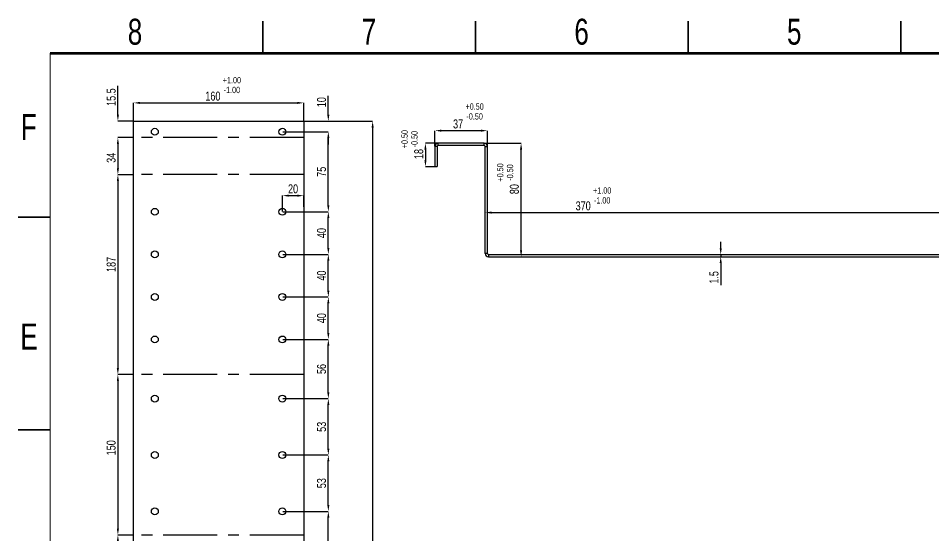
# Model space of a CAD drawing. Header units: millimetres. Extents: x 1147 to 1562, y 454 to 747.
# Drawn here: x 1146.9 to 1362.1, y 625.5 to 747.1 of the extents above; entities that cross this region are included whole.
import ezdxf

# ---------------------------------------------------------------- set-up
doc = ezdxf.new("R2010")
doc.units = ezdxf.units.MM
doc.linetypes.add('CENTERX2', pattern=[20.32, 12.7, -2.54, 2.54, -2.54])
doc.styles.add('SLDTEXTSTYLE0', font='TXT', dxfattribs={"width": 0.75})
doc.dimstyles.new('SLDDIMSTYLE29', dxfattribs={"dimtxt": 2.116667, "dimasz": 1.5, "dimexe": 0, "dimexo": 0.0625, "dimgap": 0.529167, "dimtad": 1, "dimdec": 0, "dimlfac": 3, "dimrnd": 1e-09, "dimzin": 12, "dimdsep": 46, "dimtxsty": 'SLDTEXTSTYLE0', "dimsah": 1, "dimcen": 0.09, "dimadec": 0, "dimazin": 3, "dimtfac": 1, "dimtdec": 0, "dimtmove": 0, "dimatfit": 0, "dimfxl": 1, "dimfrac": 2, "dimtolj": 1, "dimtzin": 12, "dimarcsym": 0})
doc.dimstyles.new('SLDDIMSTYLE30', dxfattribs={"dimtxt": 2.116667, "dimasz": 1.5, "dimexe": 0, "dimexo": 0.0625, "dimgap": 0.529167, "dimtad": 1, "dimdec": 0, "dimlfac": 3, "dimrnd": 1e-09, "dimzin": 12, "dimdsep": 46, "dimtxsty": 'SLDTEXTSTYLE0', "dimsah": 1, "dimcen": 0.09, "dimadec": 0, "dimazin": 3, "dimtfac": 1, "dimtdec": 0, "dimtofl": 0, "dimtmove": 0, "dimatfit": 3, "dimfxl": 1, "dimfrac": 2, "dimtolj": 1, "dimtzin": 12, "dimarcsym": 0})
doc.dimstyles.new('SLDDIMSTYLE31', dxfattribs={"dimtxt": 2.116667, "dimasz": 1.5, "dimexe": 0, "dimexo": 0.0625, "dimgap": 0.529167, "dimtad": 1, "dimdec": 6, "dimlfac": 3, "dimrnd": 1e-09, "dimzin": 12, "dimdsep": 46, "dimtxsty": 'SLDTEXTSTYLE0', "dimsah": 1, "dimcen": 0.09, "dimadec": 0, "dimazin": 3, "dimtfac": 1, "dimtdec": 1, "dimtmove": 0, "dimatfit": 0, "dimfxl": 1, "dimfrac": 2, "dimtolj": 1, "dimtzin": 12, "dimarcsym": 0})
doc.dimstyles.new('SLDDIMSTYLE32', dxfattribs={"dimtxt": 2.116667, "dimasz": 1.5, "dimexe": 0, "dimexo": 0.0625, "dimgap": 0.529167, "dimtad": 1, "dimdec": 0, "dimlfac": 4, "dimrnd": 1e-09, "dimzin": 12, "dimdsep": 46, "dimtxsty": 'SLDTEXTSTYLE0', "dimsah": 1, "dimcen": 0.09, "dimadec": 0, "dimazin": 3, "dimtfac": 1, "dimtdec": 0, "dimtofl": 0, "dimtmove": 0, "dimatfit": 3, "dimfxl": 1, "dimfrac": 2, "dimtolj": 1, "dimtzin": 12, "dimarcsym": 0})
doc.dimstyles.new('SLDDIMSTYLE33', dxfattribs={"dimtxt": 2.116667, "dimasz": 1.5, "dimexe": 0, "dimexo": 0.0625, "dimgap": 0.529167, "dimtad": 1, "dimdec": 0, "dimlfac": 4, "dimrnd": 1e-09, "dimzin": 12, "dimdsep": 46, "dimtxsty": 'SLDTEXTSTYLE0', "dimsah": 1, "dimcen": 0.09, "dimadec": 0, "dimazin": 3, "dimtfac": 1, "dimtdec": 0, "dimtmove": 0, "dimatfit": 0, "dimfxl": 1, "dimfrac": 2, "dimtolj": 1, "dimtzin": 12, "dimarcsym": 0})

# ---------------------------------------------------------------- blocks, each defined once
blk = doc.blocks.new('*D30')
at = {"color": 0, "linetype": 'Continuous', "lineweight": -2, "transparency": 16777216}
for p, q in [((1256.71, 691.85), (1256.71, 701.42)), ((1258.21, 701.42), (1378.54, 701.42)), ((1380.04, 690.86), (1380.04, 701.42))]:
    blk.add_line(p, q, dxfattribs=at)
at = {"color": 0, "linetype": 'Continuous', "transparency": 16777216}
for points in [[(1258.21, 701.67), (1258.21, 701.17), (1256.71, 701.42)], [(1378.54, 701.67), (1378.54, 701.17), (1380.04, 701.42)]]:
    blk.add_solid(points, dxfattribs=at)
at = {"layer": 'Defpoints', "color": 0, "linetype": 'Continuous', "transparency": 16777216}
for p in [(1380.04, 701.42), (1256.71, 691.79), (1380.04, 690.8)]:
    blk.add_point(p, dxfattribs=at)
at = {"color": 0, "linetype": 'Continuous', "lineweight": 18, "transparency": 16777216, "insert": (1279.73, 704.06), "char_height": 2.117, "attachment_point": 2, "style": 'SLDTEXTSTYLE0'}
blk.add_mtext('\\A1;370', dxfattribs=at)
blk = doc.blocks.new('*D31')
at = {"color": 0, "linetype": 'Continuous', "lineweight": -2, "transparency": 16777216}
for p, q in [((1256.53, 717.71), (1265.13, 717.71)), ((1265.13, 692.55), (1265.13, 716.21)), ((1257.52, 691.05), (1265.13, 691.05))]:
    blk.add_line(p, q, dxfattribs=at)
at = {"color": 0, "linetype": 'Continuous', "transparency": 16777216}
for points in [[(1264.88, 716.21), (1265.38, 716.21), (1265.13, 717.71)], [(1264.88, 692.55), (1265.38, 692.55), (1265.13, 691.05)]]:
    blk.add_solid(points, dxfattribs=at)
at = {"layer": 'Defpoints', "color": 0, "linetype": 'Continuous', "transparency": 16777216}
for p in [(1256.47, 717.71), (1265.13, 717.71), (1257.46, 691.05)]:
    blk.add_point(p, dxfattribs=at)
at = {"color": 0, "linetype": 'Continuous', "lineweight": 18, "transparency": 16777216, "insert": (1262.48, 706.93), "char_height": 2.117, "attachment_point": 2, "rotation": 90, "style": 'SLDTEXTSTYLE0'}
blk.add_mtext('\\A1;80', dxfattribs=at)
blk = doc.blocks.new('*D32')
at = {"color": 0, "linetype": 'Continuous', "lineweight": -2, "transparency": 16777216}
for p, q in [((1244.88, 717.03), (1244.88, 720.67)), ((1255.71, 720.67), (1246.38, 720.67)), ((1257.21, 717.03), (1257.21, 720.67))]:
    blk.add_line(p, q, dxfattribs=at)
at = {"color": 0, "linetype": 'Continuous', "transparency": 16777216}
for points in [[(1246.38, 720.92), (1246.38, 720.42), (1244.88, 720.67)], [(1255.71, 720.92), (1255.71, 720.42), (1257.21, 720.67)]]:
    blk.add_solid(points, dxfattribs=at)
at = {"layer": 'Defpoints', "color": 0, "linetype": 'Continuous', "transparency": 16777216}
for p in [(1244.88, 720.67), (1244.88, 716.97), (1257.21, 716.97)]:
    blk.add_point(p, dxfattribs=at)
at = {"color": 0, "linetype": 'Continuous', "lineweight": 18, "transparency": 16777216, "insert": (1250.32, 723.31), "char_height": 2.117, "attachment_point": 2, "style": 'SLDTEXTSTYLE0'}
blk.add_mtext('\\A1;37', dxfattribs=at)
blk = doc.blocks.new('*D33')
at = {"color": 0, "linetype": 'Continuous', "lineweight": -2, "transparency": 16777216}
for p, q in [((1245.56, 717.71), (1242.64, 717.71)), ((1242.64, 716.21), (1242.64, 713.71)), ((1244.82, 712.21), (1242.64, 712.21))]:
    blk.add_line(p, q, dxfattribs=at)
at = {"color": 0, "linetype": 'Continuous', "transparency": 16777216}
for points in [[(1242.39, 716.21), (1242.89, 716.21), (1242.64, 717.71)], [(1242.39, 713.71), (1242.89, 713.71), (1242.64, 712.21)]]:
    blk.add_solid(points, dxfattribs=at)
at = {"layer": 'Defpoints', "color": 0, "linetype": 'Continuous', "transparency": 16777216}
for p in [(1245.62, 717.71), (1242.64, 712.21), (1244.88, 712.21)]:
    blk.add_point(p, dxfattribs=at)
at = {"color": 0, "linetype": 'Continuous', "lineweight": 18, "transparency": 16777216, "insert": (1240, 715.18), "char_height": 2.117, "attachment_point": 2, "rotation": 90, "style": 'SLDTEXTSTYLE0'}
blk.add_mtext('\\A1;18', dxfattribs=at)
blk = doc.blocks.new('*D34')
at = {"color": 0, "linetype": 'Continuous', "lineweight": -2, "transparency": 16777216}
for p, q in [((1312.07, 693.05), (1312.07, 694.55)), ((1257.52, 691.55), (1312.07, 691.55)), ((1257.52, 691.05), (1312.07, 691.05)), ((1312.07, 691.55), (1312.07, 691.05)), ((1312.07, 689.55), (1312.07, 684.34))]:
    blk.add_line(p, q, dxfattribs=at)
at = {"color": 0, "linetype": 'Continuous', "transparency": 16777216}
for points in [[(1311.82, 693.05), (1312.32, 693.05), (1312.07, 691.55)], [(1311.82, 689.55), (1312.32, 689.55), (1312.07, 691.05)]]:
    blk.add_solid(points, dxfattribs=at)
at = {"layer": 'Defpoints', "color": 0, "linetype": 'Continuous', "transparency": 16777216}
for p in [(1257.46, 691.55), (1257.46, 691.05), (1312.07, 691.55)]:
    blk.add_point(p, dxfattribs=at)
at = {"color": 0, "linetype": 'Continuous', "lineweight": 18, "transparency": 16777216, "insert": (1309.43, 686.19), "char_height": 2.117, "attachment_point": 2, "rotation": 90, "style": 'SLDTEXTSTYLE0'}
blk.add_mtext('\\A1;1.5', dxfattribs=at)
blk = doc.blocks.new('*D36')
at = {"color": 0, "linetype": 'Continuous', "lineweight": -2, "transparency": 16777216}
for p, q in [((1174.02, 722.97), (1174.02, 727.2)), ((1175.52, 727.2), (1212.52, 727.2)), ((1214.02, 722.97), (1214.02, 727.2))]:
    blk.add_line(p, q, dxfattribs=at)
at = {"color": 0, "linetype": 'Continuous', "transparency": 16777216}
for points in [[(1175.52, 727.45), (1175.52, 726.95), (1174.02, 727.2)], [(1212.52, 727.45), (1212.52, 726.95), (1214.02, 727.2)]]:
    blk.add_solid(points, dxfattribs=at)
at = {"layer": 'Defpoints', "color": 0, "linetype": 'Continuous', "transparency": 16777216}
for p in [(1214.02, 727.2), (1174.02, 722.91), (1214.02, 722.91)]:
    blk.add_point(p, dxfattribs=at)
at = {"color": 0, "linetype": 'Continuous', "lineweight": 18, "transparency": 16777216, "insert": (1192.67, 729.85), "char_height": 2.117, "attachment_point": 2, "style": 'SLDTEXTSTYLE0'}
blk.add_mtext('\\A1;160', dxfattribs=at)
blk = doc.blocks.new('*D37')
at = {"color": 0, "linetype": 'Continuous', "lineweight": -2, "transparency": 16777216}
for p, q in [((1170.33, 724.41), (1170.33, 731.2)), ((1173.96, 722.91), (1170.33, 722.91)), ((1173.96, 719.05), (1170.33, 719.05)), ((1170.33, 717.55), (1170.33, 716.05))]:
    blk.add_line(p, q, dxfattribs=at)
at = {"color": 0, "linetype": 'Continuous', "transparency": 16777216}
for points in [[(1170.08, 724.41), (1170.58, 724.41), (1170.33, 722.91)], [(1170.08, 717.55), (1170.58, 717.55), (1170.33, 719.05)]]:
    blk.add_solid(points, dxfattribs=at)
at = {"layer": 'Defpoints', "color": 0, "linetype": 'Continuous', "transparency": 16777216}
for p in [(1174.02, 722.91), (1170.33, 719.05), (1174.02, 719.05)]:
    blk.add_point(p, dxfattribs=at)
at = {"color": 0, "linetype": 'Continuous', "lineweight": 18, "transparency": 16777216, "insert": (1167.68, 728.55), "char_height": 2.117, "attachment_point": 2, "rotation": 90, "style": 'SLDTEXTSTYLE0'}
blk.add_mtext('\\A1;15.5', dxfattribs=at)
blk = doc.blocks.new('*D38')
at = {"color": 0, "linetype": 'Continuous', "lineweight": -2, "transparency": 16777216}
for p, q in [((1173.96, 719.05), (1170.33, 719.05)), ((1170.33, 717.55), (1170.33, 711.83)), ((1173.96, 710.33), (1170.33, 710.33))]:
    blk.add_line(p, q, dxfattribs=at)
at = {"color": 0, "linetype": 'Continuous', "transparency": 16777216}
for points in [[(1170.08, 717.55), (1170.58, 717.55), (1170.33, 719.05)], [(1170.08, 711.83), (1170.58, 711.83), (1170.33, 710.33)]]:
    blk.add_solid(points, dxfattribs=at)
at = {"layer": 'Defpoints', "color": 0, "linetype": 'Continuous', "transparency": 16777216}
for p in [(1174.02, 719.05), (1170.33, 710.33), (1174.02, 710.33)]:
    blk.add_point(p, dxfattribs=at)
at = {"color": 0, "linetype": 'Continuous', "lineweight": 18, "transparency": 16777216, "insert": (1167.68, 714.3), "char_height": 2.117, "attachment_point": 2, "rotation": 90, "style": 'SLDTEXTSTYLE0'}
blk.add_mtext('\\A1;34', dxfattribs=at)
blk = doc.blocks.new('*D39')
at = {"color": 0, "linetype": 'Continuous', "lineweight": -2, "transparency": 16777216}
for p, q in [((1173.96, 710.33), (1170.33, 710.33)), ((1170.33, 708.83), (1170.33, 664.87)), ((1173.96, 663.37), (1170.33, 663.37))]:
    blk.add_line(p, q, dxfattribs=at)
at = {"color": 0, "linetype": 'Continuous', "transparency": 16777216}
for points in [[(1170.08, 708.83), (1170.58, 708.83), (1170.33, 710.33)], [(1170.08, 664.87), (1170.58, 664.87), (1170.33, 663.37)]]:
    blk.add_solid(points, dxfattribs=at)
at = {"layer": 'Defpoints', "color": 0, "linetype": 'Continuous', "transparency": 16777216}
for p in [(1174.02, 710.33), (1170.33, 663.37), (1174.02, 663.37)]:
    blk.add_point(p, dxfattribs=at)
at = {"color": 0, "linetype": 'Continuous', "lineweight": 18, "transparency": 16777216, "insert": (1167.68, 689.24), "char_height": 2.117, "attachment_point": 2, "rotation": 90, "style": 'SLDTEXTSTYLE0'}
blk.add_mtext('\\A1;187', dxfattribs=at)
blk = doc.blocks.new('*D40')
at = {"color": 0, "linetype": 'Continuous', "lineweight": -2, "transparency": 16777216}
for p, q in [((1173.96, 663.37), (1170.33, 663.37)), ((1170.33, 661.87), (1170.33, 627.15)), ((1173.96, 625.65), (1170.33, 625.65))]:
    blk.add_line(p, q, dxfattribs=at)
at = {"color": 0, "linetype": 'Continuous', "transparency": 16777216}
for points in [[(1170.08, 661.87), (1170.58, 661.87), (1170.33, 663.37)], [(1170.08, 627.15), (1170.58, 627.15), (1170.33, 625.65)]]:
    blk.add_solid(points, dxfattribs=at)
at = {"layer": 'Defpoints', "color": 0, "linetype": 'Continuous', "transparency": 16777216}
for p in [(1174.02, 663.37), (1170.33, 625.65), (1174.02, 625.65)]:
    blk.add_point(p, dxfattribs=at)
at = {"color": 0, "linetype": 'Continuous', "lineweight": 18, "transparency": 16777216, "insert": (1167.68, 646.15), "char_height": 2.117, "attachment_point": 2, "rotation": 90, "style": 'SLDTEXTSTYLE0'}
blk.add_mtext('\\A1;150', dxfattribs=at)
blk = doc.blocks.new('*D41')
at = {"color": 0, "linetype": 'Continuous', "lineweight": -2, "transparency": 16777216}
for p, q in [((1173.96, 625.65), (1170.33, 625.65)), ((1170.33, 624.15), (1170.33, 599.69)), ((1173.96, 598.19), (1170.33, 598.19))]:
    blk.add_line(p, q, dxfattribs=at)
at = {"color": 0, "linetype": 'Continuous', "transparency": 16777216}
for points in [[(1170.08, 624.15), (1170.58, 624.15), (1170.33, 625.65)], [(1170.08, 599.69), (1170.58, 599.69), (1170.33, 598.19)]]:
    blk.add_solid(points, dxfattribs=at)
at = {"layer": 'Defpoints', "color": 0, "linetype": 'Continuous', "transparency": 16777216}
for p in [(1174.02, 625.65), (1170.33, 598.19), (1174.02, 598.19)]:
    blk.add_point(p, dxfattribs=at)
at = {"color": 0, "linetype": 'Continuous', "lineweight": 18, "transparency": 16777216, "insert": (1167.68, 608.97), "char_height": 2.117, "attachment_point": 2, "rotation": 90, "style": 'SLDTEXTSTYLE0'}
blk.add_mtext('\\A1;109', dxfattribs=at)
blk = doc.blocks.new('*D46')
at = {"color": 0, "linetype": 'Continuous', "lineweight": -2, "transparency": 16777216}
for p, q in [((1214.08, 722.91), (1230.23, 722.91)), ((1230.23, 721.41), (1230.23, 475.68)), ((1214.08, 474.18), (1230.23, 474.18))]:
    blk.add_line(p, q, dxfattribs=at)
at = {"color": 0, "linetype": 'Continuous', "transparency": 16777216}
for points in [[(1229.98, 721.41), (1230.48, 721.41), (1230.23, 722.91)], [(1229.98, 475.68), (1230.48, 475.68), (1230.23, 474.18)]]:
    blk.add_solid(points, dxfattribs=at)
at = {"layer": 'Defpoints', "color": 0, "linetype": 'Continuous', "transparency": 16777216}
for p in [(1214.02, 722.91), (1214.02, 474.18), (1230.23, 474.18)]:
    blk.add_point(p, dxfattribs=at)
at = {"color": 0, "linetype": 'Continuous', "lineweight": 18, "transparency": 16777216, "insert": (1227.58, 601.04), "char_height": 2.117, "attachment_point": 2, "rotation": 90, "style": 'SLDTEXTSTYLE0'}
blk.add_mtext('\\A1;988', dxfattribs=at)
blk = doc.blocks.new('*D58')
at = {"color": 0, "linetype": 'Continuous', "lineweight": -2, "transparency": 16777216}
for p, q in [((1209.08, 631.21), (1219.81, 631.21)), ((1219.81, 591.03), (1219.81, 629.71)), ((1209.08, 589.53), (1219.81, 589.53))]:
    blk.add_line(p, q, dxfattribs=at)
at = {"color": 0, "linetype": 'Continuous', "transparency": 16777216}
for points in [[(1219.56, 629.71), (1220.06, 629.71), (1219.81, 631.21)], [(1219.56, 591.03), (1220.06, 591.03), (1219.81, 589.53)]]:
    blk.add_solid(points, dxfattribs=at)
at = {"layer": 'Defpoints', "color": 0, "linetype": 'Continuous', "transparency": 16777216}
for p in [(1209.02, 631.21), (1219.81, 631.21), (1209.02, 589.53)]:
    blk.add_point(p, dxfattribs=at)
at = {"color": 0, "linetype": 'Continuous', "lineweight": 18, "transparency": 16777216, "insert": (1218.22, 610.37), "char_height": 2.117, "attachment_point": 5, "rotation": 90, "style": 'SLDTEXTSTYLE0'}
blk.add_mtext('\\A1;167', dxfattribs=at)
blk = doc.blocks.new('*D59')
at = {"color": 0, "linetype": 'Continuous', "lineweight": -2, "transparency": 16777216}
for p, q in [((1209.08, 644.46), (1219.81, 644.46)), ((1219.81, 632.71), (1219.81, 642.96)), ((1209.08, 631.21), (1219.81, 631.21))]:
    blk.add_line(p, q, dxfattribs=at)
at = {"color": 0, "linetype": 'Continuous', "transparency": 16777216}
for points in [[(1219.56, 642.96), (1220.06, 642.96), (1219.81, 644.46)], [(1219.56, 632.71), (1220.06, 632.71), (1219.81, 631.21)]]:
    blk.add_solid(points, dxfattribs=at)
at = {"layer": 'Defpoints', "color": 0, "linetype": 'Continuous', "transparency": 16777216}
for p in [(1209.02, 644.46), (1219.81, 644.46), (1209.02, 631.21)]:
    blk.add_point(p, dxfattribs=at)
at = {"color": 0, "linetype": 'Continuous', "lineweight": 18, "transparency": 16777216, "insert": (1218.22, 637.83), "char_height": 2.117, "attachment_point": 5, "rotation": 90, "style": 'SLDTEXTSTYLE0'}
blk.add_mtext('\\A1;53', dxfattribs=at)
blk = doc.blocks.new('*D60')
at = {"color": 0, "linetype": 'Continuous', "lineweight": -2, "transparency": 16777216}
for p, q in [((1209.08, 657.71), (1219.81, 657.71)), ((1219.81, 645.96), (1219.81, 656.21)), ((1209.08, 644.46), (1219.81, 644.46))]:
    blk.add_line(p, q, dxfattribs=at)
at = {"color": 0, "linetype": 'Continuous', "transparency": 16777216}
for points in [[(1219.56, 656.21), (1220.06, 656.21), (1219.81, 657.71)], [(1219.56, 645.96), (1220.06, 645.96), (1219.81, 644.46)]]:
    blk.add_solid(points, dxfattribs=at)
at = {"layer": 'Defpoints', "color": 0, "linetype": 'Continuous', "transparency": 16777216}
for p in [(1209.02, 657.71), (1219.81, 657.71), (1209.02, 644.46)]:
    blk.add_point(p, dxfattribs=at)
at = {"color": 0, "linetype": 'Continuous', "lineweight": 18, "transparency": 16777216, "insert": (1218.22, 651.08), "char_height": 2.117, "attachment_point": 5, "rotation": 90, "style": 'SLDTEXTSTYLE0'}
blk.add_mtext('\\A1;53', dxfattribs=at)
blk = doc.blocks.new('*D61')
at = {"color": 0, "linetype": 'Continuous', "lineweight": -2, "transparency": 16777216}
for p, q in [((1209.08, 671.61), (1219.81, 671.61)), ((1219.81, 659.21), (1219.81, 670.11)), ((1209.08, 657.71), (1219.81, 657.71))]:
    blk.add_line(p, q, dxfattribs=at)
at = {"color": 0, "linetype": 'Continuous', "transparency": 16777216}
for points in [[(1219.56, 670.11), (1220.06, 670.11), (1219.81, 671.61)], [(1219.56, 659.21), (1220.06, 659.21), (1219.81, 657.71)]]:
    blk.add_solid(points, dxfattribs=at)
at = {"layer": 'Defpoints', "color": 0, "linetype": 'Continuous', "transparency": 16777216}
for p in [(1209.02, 671.61), (1219.81, 671.61), (1209.02, 657.71)]:
    blk.add_point(p, dxfattribs=at)
at = {"color": 0, "linetype": 'Continuous', "lineweight": 18, "transparency": 16777216, "insert": (1218.22, 664.66), "char_height": 2.117, "attachment_point": 5, "rotation": 90, "style": 'SLDTEXTSTYLE0'}
blk.add_mtext('\\A1;56', dxfattribs=at)
blk = doc.blocks.new('*D62')
at = {"color": 0, "linetype": 'Continuous', "lineweight": -2, "transparency": 16777216}
for p, q in [((1209.08, 681.61), (1219.81, 681.61)), ((1219.81, 673.11), (1219.81, 680.11)), ((1209.08, 671.61), (1219.81, 671.61))]:
    blk.add_line(p, q, dxfattribs=at)
at = {"color": 0, "linetype": 'Continuous', "transparency": 16777216}
for points in [[(1219.56, 680.11), (1220.06, 680.11), (1219.81, 681.61)], [(1219.56, 673.11), (1220.06, 673.11), (1219.81, 671.61)]]:
    blk.add_solid(points, dxfattribs=at)
at = {"layer": 'Defpoints', "color": 0, "linetype": 'Continuous', "transparency": 16777216}
for p in [(1209.02, 681.61), (1219.81, 681.61), (1209.02, 671.61)]:
    blk.add_point(p, dxfattribs=at)
at = {"color": 0, "linetype": 'Continuous', "lineweight": 18, "transparency": 16777216, "insert": (1218.22, 676.61), "char_height": 2.117, "attachment_point": 5, "rotation": 90, "style": 'SLDTEXTSTYLE0'}
blk.add_mtext('\\A1;40', dxfattribs=at)
blk = doc.blocks.new('*D63')
at = {"color": 0, "linetype": 'Continuous', "lineweight": -2, "transparency": 16777216}
for p, q in [((1209.08, 691.61), (1219.81, 691.61)), ((1219.81, 683.11), (1219.81, 690.11)), ((1209.08, 681.61), (1219.81, 681.61))]:
    blk.add_line(p, q, dxfattribs=at)
at = {"color": 0, "linetype": 'Continuous', "transparency": 16777216}
for points in [[(1219.56, 690.11), (1220.06, 690.11), (1219.81, 691.61)], [(1219.56, 683.11), (1220.06, 683.11), (1219.81, 681.61)]]:
    blk.add_solid(points, dxfattribs=at)
at = {"layer": 'Defpoints', "color": 0, "linetype": 'Continuous', "transparency": 16777216}
for p in [(1209.02, 691.61), (1219.81, 691.61), (1209.02, 681.61)]:
    blk.add_point(p, dxfattribs=at)
at = {"color": 0, "linetype": 'Continuous', "lineweight": 18, "transparency": 16777216, "insert": (1218.22, 686.61), "char_height": 2.117, "attachment_point": 5, "rotation": 90, "style": 'SLDTEXTSTYLE0'}
blk.add_mtext('\\A1;40', dxfattribs=at)
blk = doc.blocks.new('*D64')
at = {"color": 0, "linetype": 'Continuous', "lineweight": -2, "transparency": 16777216}
for p, q in [((1209.08, 701.61), (1219.81, 701.61)), ((1219.81, 693.11), (1219.81, 700.11)), ((1209.08, 691.61), (1219.81, 691.61))]:
    blk.add_line(p, q, dxfattribs=at)
at = {"color": 0, "linetype": 'Continuous', "transparency": 16777216}
for points in [[(1219.56, 700.11), (1220.06, 700.11), (1219.81, 701.61)], [(1219.56, 693.11), (1220.06, 693.11), (1219.81, 691.61)]]:
    blk.add_solid(points, dxfattribs=at)
at = {"layer": 'Defpoints', "color": 0, "linetype": 'Continuous', "transparency": 16777216}
for p in [(1209.02, 701.61), (1219.81, 701.61), (1209.02, 691.61)]:
    blk.add_point(p, dxfattribs=at)
at = {"color": 0, "linetype": 'Continuous', "lineweight": 18, "transparency": 16777216, "insert": (1218.22, 696.61), "char_height": 2.117, "attachment_point": 5, "rotation": 90, "style": 'SLDTEXTSTYLE0'}
blk.add_mtext('\\A1;40', dxfattribs=at)
blk = doc.blocks.new('*D65')
at = {"color": 0, "linetype": 'Continuous', "lineweight": -2, "transparency": 16777216}
for p, q in [((1209.08, 720.41), (1219.81, 720.41)), ((1219.81, 703.11), (1219.81, 718.91)), ((1209.08, 701.61), (1219.81, 701.61))]:
    blk.add_line(p, q, dxfattribs=at)
at = {"color": 0, "linetype": 'Continuous', "transparency": 16777216}
for points in [[(1219.56, 718.91), (1220.06, 718.91), (1219.81, 720.41)], [(1219.56, 703.11), (1220.06, 703.11), (1219.81, 701.61)]]:
    blk.add_solid(points, dxfattribs=at)
at = {"layer": 'Defpoints', "color": 0, "linetype": 'Continuous', "transparency": 16777216}
for p in [(1209.02, 720.41), (1219.81, 720.41), (1209.02, 701.61)]:
    blk.add_point(p, dxfattribs=at)
at = {"color": 0, "linetype": 'Continuous', "lineweight": 18, "transparency": 16777216, "insert": (1218.22, 711.01), "char_height": 2.117, "attachment_point": 5, "rotation": 90, "style": 'SLDTEXTSTYLE0'}
blk.add_mtext('\\A1;75', dxfattribs=at)
blk = doc.blocks.new('*D66')
at = {"color": 0, "linetype": 'Continuous', "lineweight": -2, "transparency": 16777216}
for p, q in [((1219.81, 724.41), (1219.81, 728.82)), ((1214.08, 722.91), (1219.81, 722.91)), ((1209.08, 720.41), (1219.81, 720.41)), ((1219.81, 718.91), (1219.81, 717.41))]:
    blk.add_line(p, q, dxfattribs=at)
at = {"color": 0, "linetype": 'Continuous', "transparency": 16777216}
for points in [[(1219.56, 724.41), (1220.06, 724.41), (1219.81, 722.91)], [(1219.56, 718.91), (1220.06, 718.91), (1219.81, 720.41)]]:
    blk.add_solid(points, dxfattribs=at)
at = {"layer": 'Defpoints', "color": 0, "linetype": 'Continuous', "transparency": 16777216}
for p in [(1214.02, 722.91), (1219.81, 722.91), (1209.02, 720.41)]:
    blk.add_point(p, dxfattribs=at)
at = {"color": 0, "linetype": 'Continuous', "lineweight": 18, "transparency": 16777216, "insert": (1218.22, 727.36), "char_height": 2.117, "attachment_point": 5, "rotation": 90, "style": 'SLDTEXTSTYLE0'}
blk.add_mtext('\\A1;10', dxfattribs=at)
blk = doc.blocks.new('*D67')
at = {"color": 0, "linetype": 'Continuous', "lineweight": -2, "transparency": 16777216}
for p, q in [((1209.02, 701.67), (1209.02, 705.4)), ((1210.52, 705.4), (1212.52, 705.4)), ((1214.02, 702.75), (1214.02, 705.4))]:
    blk.add_line(p, q, dxfattribs=at)
at = {"color": 0, "linetype": 'Continuous', "transparency": 16777216}
for points in [[(1210.52, 705.65), (1210.52, 705.15), (1209.02, 705.4)], [(1212.52, 705.65), (1212.52, 705.15), (1214.02, 705.4)]]:
    blk.add_solid(points, dxfattribs=at)
at = {"layer": 'Defpoints', "color": 0, "linetype": 'Continuous', "transparency": 16777216}
for p in [(1214.02, 705.4), (1214.02, 702.68), (1209.02, 701.61)]:
    blk.add_point(p, dxfattribs=at)
at = {"color": 0, "linetype": 'Continuous', "lineweight": 18, "transparency": 16777216, "insert": (1211.52, 706.99), "char_height": 2.117, "attachment_point": 5, "style": 'SLDTEXTSTYLE0'}
blk.add_mtext('\\A1;20', dxfattribs=at)

msp = doc.modelspace()

# ---------------------------------------------------------------- linework, layer by layer
at = {"color": 7, "linetype": 'Continuous', "lineweight": 35}
for p, q in [((1204.41650113, 738.86585581), (1204.41650113, 746.36585581)), ((1254.41650113, 738.86585581), (1254.41650113, 746.36585581)), ((1304.41650113, 738.86585581), (1304.41650113, 746.36585581)), ((1354.41650113, 746.36585581), (1354.41650113, 738.86585581)), ((1354.41650113, 738.86585581), (1354.41650113, 746.36585581)), ((1154.41650113, 700.36585581), (1146.91650113, 700.36585581)), ((1154.41650113, 650.36585581), (1146.91650113, 650.36585581))]:
    msp.add_line(p, q, dxfattribs=at)
at = {"color": 7, "linetype": 'Continuous', "lineweight": 18}
msp.add_line((1154.41650113, 461.86585581), (1154.41650113, 738.86585581), dxfattribs=at)
at = {"color": 7, "linetype": 'Continuous', "lineweight": 70}
msp.add_line((1154.41650113, 738.86585581), (1554.41650113, 738.86585581), dxfattribs=at)
at = {"color": 7, "linetype": 'Continuous', "lineweight": 25}
for p, q in [((1174.02050025, 722.90689207), (1214.02049936, 722.90689207)), ((1174.02050025, 474.18300516), (1174.02050025, 722.90689207)), ((1214.02049936, 722.90689207), (1214.02049936, 474.18300516)), ((1245.37795731, 716.96620526), (1244.87795381, 716.96620526)), ((1244.87795381, 716.96620526), (1244.87795381, 712.21173894)), ((1245.37795731, 716.96620526), (1245.37795731, 712.21173894)), ((1245.62348871, 717.21173914), (1245.62348871, 717.71174015)), ((1256.46575737, 717.71174015), (1245.62348871, 717.71174015)), ((1256.46575737, 717.21173914), (1245.62348871, 717.21173914)), ((1256.46575737, 717.21173914), (1256.46575737, 717.71174015)), ((1256.71128877, 691.79060595), (1256.71128877, 716.96620526)), ((1256.71128877, 716.96620526), (1257.2112873, 716.96620526)), ((1257.2112873, 691.79060595), (1257.2112873, 716.96620526)), ((1244.87795381, 712.21173894), (1245.37795731, 712.21173894)), ((1257.2112873, 691.79060595), (1256.71128877, 691.79060595)), ((1257.45682367, 691.54507261), (1257.45682367, 691.04507261)), ((1257.45682367, 691.54507261), (1379.2990888, 691.54507261)), ((1257.45682367, 691.04507261), (1379.2990888, 691.04507261))]:
    msp.add_line(p, q, dxfattribs=at)
at = {"color": 7, "linetype": 'CENTERX2'}
for p, q in [((1214.02049981, 719.04915349), (1174.02049981, 719.04915349)), ((1214.02049981, 710.33366703), (1174.02049981, 710.33366703)), ((1214.02049981, 663.36818058), (1174.02049981, 663.36818058)), ((1214.02049981, 625.65269412), (1174.02049981, 625.65269412))]:
    msp.add_line(p, q, dxfattribs=at)
for centre in [(1179.02050025, 720.40689207), (1209.02049936, 720.40689207), (1179.02050025, 701.60689207), (1209.02049936, 701.60689207), (1179.02050025, 691.60689207), (1209.02049936, 691.60689207), (1179.02050025, 681.60689207), (1209.02049936, 681.60689207), (1179.02050025, 671.60689207), (1209.02049936, 671.60689207), (1179.02050025, 657.70689207), (1209.02049936, 657.70689207), (1179.02050025, 644.45689207), (1209.02049936, 644.45689207), (1179.02050025, 631.20689207), (1209.02049936, 631.20689207)]:
    msp.add_circle(centre, 0.8125)
at = {"color": 7, "linetype": 'Continuous', "lineweight": 25}
for centre, radius, start, end in [((1245.62348957, 716.96620595), 0.74553333, 90, 180), ((1245.62348957, 716.96620595), 0.24553333, 90, 180), ((1256.46575623, 716.96620595), 0.74553333, 0, 90), ((1256.46575623, 716.96620595), 0.24553333, 0, 90), ((1257.4568229, 691.79060595), 0.74553333, 180, 270), ((1257.4568229, 691.79060595), 0.24553333, 180, 270)]:
    msp.add_arc(centre, radius, start, end, dxfattribs=at)

# ---------------------------------------------------------------- texts
at = {"color": 7, "linetype": 'Continuous', "lineweight": 0, "char_height": 6.096, "attachment_point": 2, "style": 'SLDTEXTSTYLE0'}
for s, insert in [('8', (1174.3551178, 746.97954622)), ('7', (1229.3551178, 746.97954622)), ('6', (1279.3551178, 746.97954622)), ('5', (1329.3551178, 746.97954622)), ('F', (1149.35300116, 724.59154622)), ('E', (1149.42708435, 675.34154622))]:
    msp.add_mtext(s, dxfattribs=dict(at, insert=insert))
at = {"color": 7, "linetype": 'Continuous', "lineweight": 18, "char_height": 1.481666667, "attachment_point": 2, "style": 'SLDTEXTSTYLE0'}
for s, insert in [('\\A1;+1.00', (1197.13824792, 733.2871874)), ('\\A1;-1.00', (1197.13824792, 730.97374081)), ('\\A1;+0.50', (1254.20931146, 727.08316695)), ('\\A1;-0.50', (1254.20931146, 724.76972035)), ('\\A1;+1.00', (1284.20364941, 707.35032619)), ('\\A1;-1.00', (1284.20364941, 705.0368796))]:
    msp.add_mtext(s, dxfattribs=dict(at, insert=insert))
at = {"color": 7, "linetype": 'Continuous', "lineweight": 18, "char_height": 1.481666667, "attachment_point": 2, "rotation": 90, "style": 'SLDTEXTSTYLE0'}
for s, insert in [('\\A1;+0.50', (1236.99822196, 718.67614224)), ('\\A1;-0.50', (1239.31166856, 718.67614224)), ('\\A1;+0.50', (1259.48032216, 710.84788769)), ('\\A1;-0.50', (1261.79376876, 710.84788769))]:
    msp.add_mtext(s, dxfattribs=dict(at, insert=insert))

# ---------------------------------------------------------------- dimensions: what is measured, and where the dimension line sits
at = {"color": 7, "linetype": 'Continuous', "lineweight": 18}
for base, p1, p2, text, dimstyle, picture, middle in [((1170.33044535, 719.04915349), (1174.02049981, 722.90689671), (1174.02049981, 719.04915349), '15.5', 'SLDDIMSTYLE32', '*D37', (1170.33044535, 728.55273005)), ((1230.22963123, 474.18300508), (1214.02049981, 722.90689671), (1214.02049981, 474.18300508), '988', 'SLDDIMSTYLE32', '*D46', (1230.22963123, 601.04423076)), ((1170.33044535, 710.33366703), (1174.02049981, 719.04915349), (1174.02049981, 710.33366703), '34', 'SLDDIMSTYLE33', '*D38', (1170.33044535, 714.29796404)), ((1242.64458642, 712.21173928), (1245.62348957, 717.71173928), (1244.87795623, 712.21173928), '18', 'SLDDIMSTYLE29', '*D33', (1242.64458642, 715.18067992)), ((1170.33044535, 663.36818058), (1174.02049981, 710.33366703), (1174.02049981, 663.36818058), '187', 'SLDDIMSTYLE32', '*D39', (1170.33044535, 689.23719634)), ((1170.33044535, 625.65269412), (1174.02049981, 663.36818058), (1174.02049981, 625.65269412), '150', 'SLDDIMSTYLE32', '*D40', (1170.33044535, 646.14575975)), ((1170.33044535, 598.18720767), (1174.02049981, 625.65269412), (1174.02049981, 598.18720767), '109', 'SLDDIMSTYLE32', '*D41', (1170.33044535, 608.9729696))]:
    dim = msp.add_linear_dim(base=base, p1=p1, p2=p2, angle=90, text=text, dimstyle=dimstyle, dxfattribs=at)
    dim.commit()
    dim.dimension.update_dxf_attribs({"geometry": picture, "text_midpoint": middle, "dimtype": 160})
for base, p1, p2, dimstyle, picture, middle in [((1214.02049981, 727.19961554), (1174.02049981, 722.90689671), (1214.02049981, 722.90689671), 'SLDDIMSTYLE32', '*D36', (1192.67232966, 727.19961554)), ((1244.87795623, 720.66574642), (1257.21128957, 716.96620595), (1244.87795623, 716.96620595), 'SLDDIMSTYLE30', '*D32', (1250.32367953, 720.66574642)), ((1380.0446229, 701.41675301), (1256.71128957, 691.79060595), (1380.0446229, 690.79953928), 'SLDDIMSTYLE30', '*D30', (1279.72726302, 701.41675301))]:
    dim = msp.add_linear_dim(base=base, p1=p1, p2=p2, dimstyle=dimstyle, dxfattribs=at)
    dim.commit()
    dim.dimension.update_dxf_attribs({"geometry": picture, "text_midpoint": middle, "dimtype": 160})
for base, p1, p2, picture, middle in [((1219.81029288, 722.90689671), (1209.02049936, 720.40689207), (1214.02049981, 722.90689671), '*D66', (1218.22279288, 727.36210505)), ((1219.81029288, 720.40689207), (1209.02049936, 701.60689207), (1209.02049936, 720.40689207), '*D65', (1218.22279288, 711.00689207)), ((1219.81029288, 701.60689207), (1209.02049936, 691.60689207), (1209.02049936, 701.60689207), '*D64', (1218.22279288, 696.60689207)), ((1219.81029288, 691.60689207), (1209.02049936, 681.60689207), (1209.02049936, 691.60689207), '*D63', (1218.22279288, 686.60689207)), ((1219.81029288, 681.60689207), (1209.02049936, 671.60689207), (1209.02049936, 681.60689207), '*D62', (1218.22279288, 676.60689207)), ((1219.81029288, 671.60689207), (1209.02049936, 657.70689207), (1209.02049936, 671.60689207), '*D61', (1218.22279288, 664.65689207)), ((1219.81029288, 657.70689207), (1209.02049936, 644.45689207), (1209.02049936, 657.70689207), '*D60', (1218.22279288, 651.08189207)), ((1219.81029288, 644.45689207), (1209.02049936, 631.20689207), (1209.02049936, 644.45689207), '*D59', (1218.22279288, 637.83189207)), ((1219.81029288, 631.20689207), (1209.02049936, 589.52939207), (1209.02049936, 631.20689207), '*D58', (1218.22279288, 610.36814207))]:
    dim = msp.add_linear_dim(base=base, p1=p1, p2=p2, angle=90, dimstyle='SLDDIMSTYLE32', dxfattribs=at)
    dim.commit()
    dim.dimension.update_dxf_attribs({"geometry": picture, "text_midpoint": middle})
for base, p2, dimstyle, picture, middle in [((1265.12590748, 717.71173928), (1256.46575623, 717.71173928), 'SLDDIMSTYLE30', '*D31', (1265.12590748, 706.92601073)), ((1312.0740315, 691.54507261), (1257.4568229, 691.54507261), 'SLDDIMSTYLE31', '*D34', (1312.0740315, 686.19298928))]:
    dim = msp.add_linear_dim(base=base, p1=(1257.4568229, 691.04507261), p2=p2, angle=90, dimstyle=dimstyle, dxfattribs=at)
    dim.commit()
    dim.dimension.update_dxf_attribs({"geometry": picture, "text_midpoint": middle, "dimtype": 160})
dim = msp.add_linear_dim(base=(1214.02049936, 705.40121184), p1=(1209.02049936, 701.60689207), p2=(1214.02049936, 702.6832155), dimstyle='SLDDIMSTYLE32', dxfattribs=at)
dim.commit()
dim.dimension.update_dxf_attribs({"geometry": '*D67', "text_midpoint": (1211.52049936, 706.98871184)})

doc.saveas('drawing.dxf')
